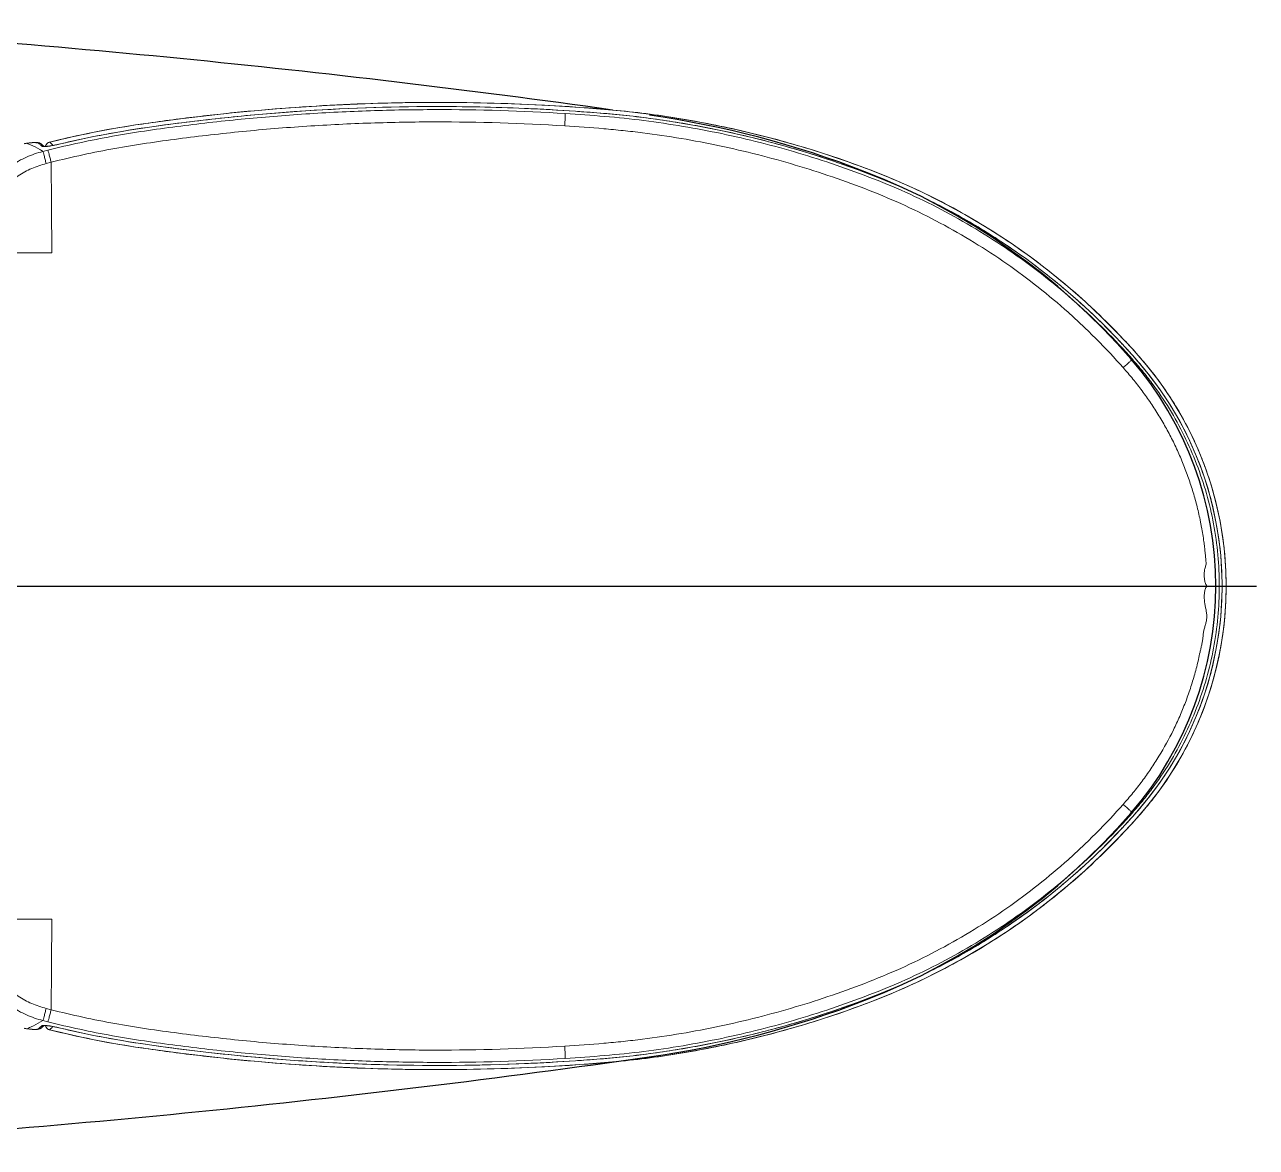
# Model space of a CAD drawing. Header units: millimetres. Extents: x 98197 to 106565, y 53890 to 60222.
# Drawn here: x 99270.39 to 99315.85, y 55492.83 to 55534.3 of the extents above; entities that cross this region are included whole.
import ezdxf

# ---------------------------------------------------------------- set-up
doc = ezdxf.new("R2010")
doc.units = ezdxf.units.MM
doc.header["$LTSCALE"] = 50
doc.header["$MEASUREMENT"] = 0
doc.linetypes.add('HIDDEN', pattern=[0.375, 0.25, -0.125])
doc.layers.get('0').update_dxf_attribs({"color": 8, "linetype": 'CONTINUOUS'})

msp = doc.modelspace()

# ---------------------------------------------------------------- linework, layer by layer
at = {"lineweight": 13}
for p, q in [((99290.722, 55531.102), (99290.722, 55531.102)), ((99290.722, 55531.102), (99290.722, 55531.101)), ((99274.482, 55530.593), (99274.597, 55530.61)), ((99274.482, 55530.593), (99274.482, 55530.593)), ((99270.367, 55529.902), (99270.457, 55529.916)), ((99270.457, 55529.916), (99270.476, 55529.919)), ((99270.465, 55529.916), (99270.476, 55529.919)), ((99270.474, 55529.913), (99270.465, 55529.916)), ((99270.476, 55529.919), (99270.504, 55529.923)), ((99270.966, 55529.911), (99270.985, 55529.899)), ((99271.571, 55529.865), (99271.596, 55529.87)), ((99271.596, 55529.87), (99271.621, 55529.876)), ((99271.659, 55529.885), (99271.66, 55529.884)), ((99271.01, 55529.822), (99271.024, 55529.809)), ((99271.061, 55529.614), (99271.244, 55529.661)), ((99271.177, 55529.858), (99271.179, 55529.859)), ((99271.224, 55529.805), (99271.238, 55529.806)), ((99271.238, 55529.806), (99271.254, 55529.808)), ((99271.278, 55529.811), (99271.295, 55529.814)), ((99271.295, 55529.814), (99271.313, 55529.816)), ((99271.313, 55529.816), (99271.331, 55529.819)), ((99271.331, 55529.819), (99271.35, 55529.822)), ((99271.35, 55529.822), (99271.37, 55529.825)), ((99271.37, 55529.825), (99271.39, 55529.829)), ((99271.39, 55529.829), (99271.411, 55529.833)), ((99271.411, 55529.833), (99271.432, 55529.837)), ((99271.432, 55529.837), (99271.454, 55529.841)), ((99271.454, 55529.841), (99271.476, 55529.845)), ((99271.476, 55529.845), (99271.499, 55529.85)), ((99271.499, 55529.85), (99271.523, 55529.854)), ((99271.523, 55529.854), (99271.546, 55529.86)), ((99271.546, 55529.86), (99271.571, 55529.865)), ((99271.364, 55529.216), (99271.181, 55529.169)), ((99301.555, 55528.949), (99301.555, 55528.948)), ((99271.389, 55525.866), (99268.599, 55525.866))]:
    msp.add_line(p, q, dxfattribs=at)
msp.add_line((99237.633, 55513.566), (99315.854, 55513.566))
at = {"lineweight": 13, "ltscale": 0.3}
for p, q in [((99314.026, 55513.566), (99314.74, 55513.566)), ((99271.389, 55501.266), (99268.599, 55501.266)), ((99301.555, 55498.185), (99301.555, 55498.184)), ((99271.181, 55497.963), (99271.364, 55497.917)), ((99270.457, 55497.216), (99270.367, 55497.231)), ((99270.476, 55497.214), (99270.457, 55497.216)), ((99270.476, 55497.214), (99270.465, 55497.216)), ((99270.913, 55497.227), (99270.899, 55497.216)), ((99270.927, 55497.239), (99270.913, 55497.227)), ((99270.99, 55497.238), (99270.985, 55497.234)), ((99271.042, 55497.28), (99271.024, 55497.266)), ((99271.244, 55497.472), (99271.061, 55497.519)), ((99271.179, 55497.274), (99271.177, 55497.275)), ((99271.247, 55497.325), (99271.233, 55497.327)), ((99271.262, 55497.323), (99271.247, 55497.325)), ((99271.277, 55497.321), (99271.262, 55497.323)), ((99271.293, 55497.319), (99271.277, 55497.321)), ((99271.31, 55497.317), (99271.293, 55497.319)), ((99271.327, 55497.314), (99271.31, 55497.317)), ((99271.344, 55497.312), (99271.327, 55497.314)), ((99271.362, 55497.309), (99271.344, 55497.312)), ((99271.381, 55497.305), (99271.362, 55497.309)), ((99271.4, 55497.302), (99271.381, 55497.305)), ((99271.42, 55497.298), (99271.4, 55497.302)), ((99271.44, 55497.295), (99271.42, 55497.298)), ((99271.461, 55497.291), (99271.44, 55497.295)), ((99271.482, 55497.287), (99271.461, 55497.291)), ((99271.503, 55497.282), (99271.482, 55497.287)), ((99271.525, 55497.278), (99271.503, 55497.282)), ((99271.548, 55497.273), (99271.525, 55497.278)), ((99271.571, 55497.268), (99271.548, 55497.273)), ((99271.594, 55497.263), (99271.571, 55497.268)), ((99271.618, 55497.257), (99271.594, 55497.263)), ((99271.642, 55497.252), (99271.618, 55497.257)), ((99271.659, 55497.248), (99271.642, 55497.252)), ((99271.66, 55497.249), (99271.659, 55497.248)), ((99274.596, 55496.523), (99274.482, 55496.54)), ((99274.482, 55496.54), (99274.482, 55496.539)), ((99290.722, 55496.032), (99290.722, 55496.031)), ((99290.722, 55496.031), (99290.722, 55496.031))]:
    msp.add_line(p, q, dxfattribs=at)
at = {"lineweight": 13}
for points in [[(99271.659, 55529.885), (99272.869, 55530.152), (99274.24, 55530.399), (99275.674, 55530.61), (99277.173, 55530.795), (99278.731, 55530.956), (99280.336, 55531.087), (99281.989, 55531.186), (99283.689, 55531.249), (99285.422, 55531.274), (99287.185, 55531.259), (99288.981, 55531.2), (99290.722, 55531.102)], [(99274.482, 55530.593), (99276.239, 55530.837), (99278.051, 55531.043), (99279.822, 55531.202), (99281.551, 55531.316), (99283.237, 55531.389), (99284.883, 55531.424), (99286.488, 55531.423), (99288.052, 55531.388), (99289.578, 55531.324)], [(99289.578, 55531.324), (99291.067, 55531.23), (99292.519, 55531.105), (99293.933, 55530.929), (99295.306, 55530.701), (99296.643, 55530.427), (99297.949, 55530.108), (99299.219, 55529.747), (99300.45, 55529.349), (99301.555, 55528.949)], [(99290.722, 55531.101), (99291.815, 55531.018), (99292.973, 55530.9), (99294.1, 55530.749), (99295.194, 55530.566), (99296.256, 55530.356), (99297.29, 55530.118), (99298.293, 55529.857), (99299.263, 55529.574), (99300.206, 55529.27), (99301.121, 55528.949), (99302.007, 55528.608), (99302.863, 55528.245), (99303.691, 55527.858), (99304.487, 55527.45), (99305.252, 55527.021), (99305.989, 55526.574), (99306.697, 55526.11), (99307.378, 55525.631), (99308.029, 55525.138), (99308.654, 55524.634), (99309.253, 55524.117), (99309.826, 55523.591), (99310.37, 55523.059), (99310.889, 55522.521), (99311.383, 55521.976), (99311.849, 55521.42), (99312.28, 55520.845), (99312.672, 55520.254), (99313.025, 55519.653), (99313.338, 55519.047), (99313.613, 55518.434), (99313.852, 55517.815), (99314.057, 55517.191), (99314.227, 55516.564), (99314.363, 55515.936), (99314.466, 55515.312), (99314.537, 55514.694), (99314.577, 55514.082), (99314.588, 55513.566)], [(99271.303, 55529.956), (99271.584, 55530.025), (99271.956, 55530.112), (99272.329, 55530.195), (99272.702, 55530.274), (99273.076, 55530.349), (99273.45, 55530.42), (99273.823, 55530.486), (99274.196, 55530.549), (99274.482, 55530.593)], [(99270.504, 55529.923), (99270.548, 55529.928), (99270.59, 55529.933)], [(99270.59, 55529.933), (99270.629, 55529.937), (99270.667, 55529.94), (99270.702, 55529.942), (99270.734, 55529.944), (99270.765, 55529.944)], [(99270.765, 55529.944), (99270.794, 55529.944), (99270.82, 55529.944), (99270.845, 55529.942), (99270.868, 55529.94), (99270.889, 55529.937), (99270.91, 55529.933), (99270.929, 55529.928), (99270.948, 55529.921), (99270.966, 55529.911)], [(99270.985, 55529.899), (99270.99, 55529.895), (99271.007, 55529.881), (99271.024, 55529.867), (99271.042, 55529.853), (99271.059, 55529.838), (99271.076, 55529.823)], [(99271.177, 55529.858), (99271.19, 55529.879), (99271.206, 55529.899), (99271.225, 55529.916), (99271.246, 55529.931), (99271.268, 55529.944), (99271.292, 55529.953), (99271.303, 55529.956)], [(99271.621, 55529.876), (99271.646, 55529.882), (99271.659, 55529.885)], [(99271.076, 55529.823), (99271.093, 55529.808), (99271.102, 55529.8)], [(99271.092, 55529.801), (99271.092, 55529.801), (99271.092, 55529.801), (99271.093, 55529.801), (99271.093, 55529.801), (99271.094, 55529.801), (99271.095, 55529.8), (99271.097, 55529.8), (99271.098, 55529.8), (99271.1, 55529.8), (99271.102, 55529.8), (99271.105, 55529.799), (99271.107, 55529.799), (99271.11, 55529.799), (99271.113, 55529.799), (99271.116, 55529.799), (99271.12, 55529.799), (99271.124, 55529.799), (99271.128, 55529.799), (99271.132, 55529.799), (99271.136, 55529.799), (99271.14, 55529.799), (99271.145, 55529.799), (99271.15, 55529.799), (99271.155, 55529.799), (99271.16, 55529.8), (99271.166, 55529.8), (99271.172, 55529.8)], [(99271.156, 55529.799), (99271.157, 55529.805), (99271.164, 55529.829)], [(99271.164, 55529.829), (99271.173, 55529.852), (99271.177, 55529.858)], [(99271.172, 55529.8), (99271.177, 55529.801), (99271.184, 55529.801), (99271.19, 55529.802), (99271.196, 55529.802), (99271.203, 55529.803), (99271.21, 55529.803), (99271.216, 55529.804), (99271.224, 55529.805)], [(99271.254, 55529.808), (99271.27, 55529.81), (99271.278, 55529.811)], [(99301.555, 55528.949), (99302.449, 55528.59), (99303.392, 55528.17), (99304.295, 55527.722), (99305.159, 55527.25), (99305.981, 55526.758), (99306.766, 55526.247), (99307.513, 55525.72), (99308.222, 55525.181), (99308.895, 55524.63), (99309.535, 55524.069), (99310.143, 55523.499), (99310.72, 55522.92), (99311.268, 55522.334), (99311.786, 55521.74), (99312.261, 55521.132), (99312.688, 55520.514), (99313.068, 55519.888), (99313.408, 55519.249), (99313.706, 55518.603), (99313.964, 55517.952), (99314.183, 55517.301), (99314.363, 55516.65), (99314.506, 55516.004), (99314.614, 55515.363), (99314.688, 55514.728), (99314.729, 55514.099), (99314.74, 55513.566)], [(99290.722, 55496.031), (99288.981, 55495.933), (99287.185, 55495.874), (99285.422, 55495.858), (99283.689, 55495.883), (99281.989, 55495.947), (99280.336, 55496.046), (99278.731, 55496.177), (99277.173, 55496.338), (99275.674, 55496.523), (99274.24, 55496.734), (99272.869, 55496.981), (99271.659, 55497.248)], [(99291.067, 55495.902), (99289.578, 55495.809), (99288.052, 55495.744), (99286.488, 55495.71), (99284.883, 55495.709), (99283.237, 55495.744), (99281.551, 55495.817), (99279.822, 55495.931), (99278.051, 55496.09), (99276.239, 55496.295), (99274.482, 55496.539)]]:
    msp.add_lwpolyline(points, dxfattribs=at)
at = {"lineweight": 13, "ltscale": 0.3}
for points in [[(99314.588, 55513.566), (99314.577, 55513.051), (99314.537, 55512.439), (99314.466, 55511.821), (99314.363, 55511.196), (99314.227, 55510.569), (99314.057, 55509.942), (99313.852, 55509.318), (99313.613, 55508.699), (99313.338, 55508.086), (99313.025, 55507.48), (99312.672, 55506.879), (99312.28, 55506.288), (99311.849, 55505.713), (99311.383, 55505.157), (99310.889, 55504.612), (99310.37, 55504.073), (99309.826, 55503.542), (99309.253, 55503.016), (99308.654, 55502.499), (99308.029, 55501.994), (99307.378, 55501.502), (99306.697, 55501.023), (99305.989, 55500.559), (99305.252, 55500.111), (99304.487, 55499.683), (99303.691, 55499.275), (99302.863, 55498.888), (99302.007, 55498.525), (99301.121, 55498.184), (99300.206, 55497.862), (99299.263, 55497.559), (99298.293, 55497.276), (99297.29, 55497.015), (99296.256, 55496.777), (99295.194, 55496.567), (99294.1, 55496.384), (99292.973, 55496.232), (99291.815, 55496.114), (99290.722, 55496.031)], [(99314.74, 55513.566), (99314.729, 55513.033), (99314.688, 55512.405), (99314.614, 55511.77), (99314.506, 55511.129), (99314.363, 55510.482), (99314.183, 55509.832), (99313.964, 55509.18), (99313.707, 55508.53), (99313.408, 55507.883), (99313.068, 55507.245), (99312.688, 55506.618), (99312.262, 55506), (99311.786, 55505.393), (99311.268, 55504.799), (99310.72, 55504.213), (99310.143, 55503.634), (99309.535, 55503.064), (99308.895, 55502.502), (99308.222, 55501.951), (99307.513, 55501.412), (99306.766, 55500.886), (99305.981, 55500.375), (99305.159, 55499.882), (99304.295, 55499.41), (99303.392, 55498.963), (99302.449, 55498.542), (99301.555, 55498.184)], [(99301.555, 55498.184), (99300.45, 55497.784), (99299.219, 55497.386), (99297.949, 55497.025), (99296.643, 55496.706), (99295.306, 55496.432), (99293.933, 55496.204), (99292.519, 55496.028), (99291.067, 55495.902)], [(99270.57, 55497.202), (99270.519, 55497.208), (99270.476, 55497.214)], [(99270.775, 55497.188), (99270.74, 55497.189), (99270.702, 55497.191), (99270.661, 55497.193), (99270.617, 55497.197), (99270.57, 55497.202)], [(99270.864, 55497.192), (99270.837, 55497.19), (99270.808, 55497.189), (99270.775, 55497.188)], [(99270.986, 55497.234), (99270.979, 55497.229), (99270.957, 55497.216), (99270.935, 55497.207), (99270.913, 55497.201), (99270.89, 55497.196), (99270.864, 55497.192)], [(99271.024, 55497.266), (99271.007, 55497.252), (99270.99, 55497.238)], [(99271.102, 55497.333), (99271.093, 55497.325), (99271.076, 55497.31), (99271.059, 55497.295), (99271.042, 55497.28)], [(99271.233, 55497.327), (99271.219, 55497.328), (99271.212, 55497.329), (99271.206, 55497.33), (99271.2, 55497.33), (99271.194, 55497.331), (99271.188, 55497.331), (99271.182, 55497.332), (99271.176, 55497.332), (99271.171, 55497.333), (99271.165, 55497.333), (99271.16, 55497.333), (99271.155, 55497.333), (99271.151, 55497.334), (99271.146, 55497.334), (99271.142, 55497.334), (99271.137, 55497.334), (99271.133, 55497.334), (99271.129, 55497.334), (99271.125, 55497.334), (99271.122, 55497.334), (99271.119, 55497.334), (99271.115, 55497.334), (99271.112, 55497.334), (99271.11, 55497.334), (99271.107, 55497.333), (99271.105, 55497.333), (99271.102, 55497.333), (99271.1, 55497.333), (99271.098, 55497.333), (99271.097, 55497.333), (99271.096, 55497.332), (99271.094, 55497.332), (99271.093, 55497.332), (99271.093, 55497.332), (99271.093, 55497.332)], [(99271.177, 55497.275), (99271.173, 55497.281), (99271.164, 55497.304), (99271.157, 55497.328), (99271.156, 55497.333)], [(99271.303, 55497.177), (99271.292, 55497.18), (99271.268, 55497.189), (99271.246, 55497.201), (99271.225, 55497.216), (99271.206, 55497.234), (99271.19, 55497.254), (99271.177, 55497.275)], [(99274.482, 55496.539), (99274.196, 55496.584), (99273.823, 55496.646), (99273.45, 55496.713), (99273.076, 55496.783), (99272.702, 55496.858), (99272.329, 55496.937), (99271.956, 55497.021), (99271.584, 55497.108), (99271.303, 55497.177)]]:
    msp.add_lwpolyline(points, dxfattribs=at)
for centre, start, end in [((99236.879, 55134.974), 82.06643, 86.67009), ((99236.879, 55892.158), 273.32991, 278.1298)]:
    msp.add_arc(centre, 400, start, end)
at = {"lineweight": 13}
for centre, radius, start, end in [((99285.63, 55456.364), 74.91, 86.10263, 87.54198), ((99284.799, 55444.031), 87.27, 85.91201, 86.10817), ((99279.753, 55496.067), 34.926, 98.6789, 103.9948), ((99270.826, 55527.297), 2.645, 97.834, 99.5796), ((99271.045, 55525.619), 4.336, 97.5299, 97.6813), ((99269.57, 55527.464), 2.61, 66.8075, 69.7373), ((99269.634, 55528.311), 2.044, 48.7181, 51.7756), ((99270.925, 55529.823), 0.097, 51.7246, 57.247), ((99269.5, 55528.156), 2.248, 47.8097, 48.7623), ((99271.05, 55529.715), 0.0976, 52.1447, 60.8173), ((99271.352, 55529.761), 0.2, 157.1579, 168.8833), ((99271.352, 55529.761), 0.199, 153.8242, 157.144), ((99271.351, 55529.762), 0.198, 150.5028, 153.8251), ((99288.728, 55495.244), 36.062, 69.1637, 71.1411), ((99291.775, 55503.271), 27.477, 68.9824, 69.1489)]:
    msp.add_arc(centre, radius, start, end, dxfattribs=at)
at = {"linetype": 'HIDDEN', "ltscale": 30}
for centre, radius, start, end in [((99288.354, 55495.316), 36, 68.7457, 81.8598), ((99292.342, 55505.568), 25, 40.9645, 68.7457), ((99301.554, 55513.566), 12.8, 319.0355, 40.9645), ((99292.342, 55521.565), 25, 291.2543, 319.0355), ((99288.354, 55531.816), 36, 278.1298, 291.2543)]:
    msp.add_arc(centre, radius, start, end, dxfattribs=at)
at = {"lineweight": 13, "ltscale": 0.3}
for centre, radius, start, end in [((99301.815, 55513.566), 12.772, 359.9998, 0.4996), ((99301.815, 55513.566), 12.772, 359.4992, 0.0002), ((99301.801, 55513.57), 12.938, 359.9846, 0.3094), ((99301.756, 55513.566), 12.984, 359.6271, 0.0001), ((99288.73, 55531.883), 36.056, 288.8651, 290.8364), ((99291.777, 55523.878), 27.491, 290.8361, 290.9975), ((99270.818, 55499.786), 2.593, 260.4031, 262.1832), ((99269.592, 55499.611), 2.549, 290.036, 291.6306), ((99271.045, 55501.513), 4.335, 262.3187, 262.4718), ((99269.56, 55499.691), 2.635, 291.6309, 293.1891), ((99269.53, 55498.945), 2.205, 309.3094, 312.6735), ((99270.925, 55497.311), 0.0977, 301.1263, 308.2284), ((99271.05, 55497.42), 0.1, 255.1211, 263.8077), ((99271.353, 55497.372), 0.2, 191.1513, 209.4334), ((99271.062, 55495.932), 1.407, 83.9431, 85.6591), ((99279.752, 55531.064), 34.924, 256.0051, 261.3212), ((99285.63, 55570.769), 74.91, 272.45748, 273.89737), ((99284.797, 55583.126), 87.296, 273.89185, 274.0876)]:
    msp.add_arc(centre, radius, start, end, dxfattribs=at)
at = {"lineweight": 13}
for points, knots in [([(99274.597, 55530.61), (99275.265, 55530.711), (99276.605, 55530.891), (99278.62, 55531.106), (99280.64, 55531.27), (99283.336, 55531.413), (99286.703, 55531.455), (99289.393, 55531.345), (99290.733, 55531.253)], [0, 0, 0, 0, 0.125322, 0.250535, 0.375779, 0.501109, 0.751018, 1, 1, 1, 1]), ([(99288.843, 55531.205), (99287.726, 55531.253), (99284.926, 55531.31), (99281.28, 55531.18), (99278.34, 55530.926), (99276.658, 55530.736), (99275.816, 55530.629), (99275.396, 55530.571)], [0, 0, 0, 0, 0.248901, 0.6232, 0.811286, 0.905613, 1, 1, 1, 1]), ([(99290.733, 55531.253), (99291.14, 55531.226), (99291.954, 55531.164), (99293.172, 55531.038), (99294.388, 55530.866), (99296.007, 55530.58), (99298.019, 55530.118), (99299.602, 55529.638), (99300.385, 55529.37)], [0, 0, 0, 0, 0.124087, 0.248253, 0.372591, 0.497359, 0.748465, 1, 1, 1, 1]), ([(99290.342, 55531.014), (99288.744, 55531.114), (99286.344, 55531.187), (99283.148, 55531.131), (99280.76, 55531.013), (99278.774, 55530.85), (99277.188, 55530.682), (99275.601, 55530.487), (99273.609, 55530.202), (99272.031, 55529.859), (99271.244, 55529.661)], [0, 0, 0, 0, 0.250099, 0.374678, 0.499108, 0.623544, 0.685817, 0.748102, 0.873314, 1, 1, 1, 1]), ([(99290.342, 55531.014), (99290.343, 55530.997), (99290.341, 55530.945), (99290.338, 55530.846), (99290.331, 55530.712), (99290.325, 55530.613), (99290.322, 55530.56)], [0, 0, 0, 0, 0.114539, 0.340353, 0.654541, 1, 1, 1, 1]), ([(99311.278, 55521.94), (99310.627, 55522.676), (99309.236, 55524.073), (99307.303, 55525.598), (99305.66, 55526.67), (99304.39, 55527.398), (99303.078, 55528.048), (99301.726, 55528.616), (99300.348, 55529.119), (99298.953, 55529.565), (99297.544, 55529.953), (99296.123, 55530.282), (99294.691, 55530.552), (99293.248, 55530.765), (99291.798, 55530.917), (99290.827, 55530.983), (99290.342, 55531.014)], [0, 0, 0, 0, 0.125742, 0.251762, 0.31432, 0.376674, 0.439041, 0.501579, 0.564227, 0.626744, 0.689053, 0.751224, 0.813341, 0.875506, 0.937832, 1, 1, 1, 1]), ([(99314.586, 55513.678), (99314.58, 55514.348), (99314.461, 55515.693), (99314.047, 55517.327), (99313.564, 55518.58), (99313.129, 55519.487), (99312.621, 55520.359), (99312.046, 55521.188), (99311.511, 55521.835), (99311.065, 55522.332), (99310.61, 55522.818), (99310.023, 55523.411), (99309.289, 55524.093), (99308.528, 55524.746), (99307.483, 55525.571), (99306.122, 55526.52), (99304.691, 55527.356), (99303.508, 55527.954), (99302.294, 55528.505), (99301.047, 55528.987), (99299.778, 55529.415), (99298.499, 55529.81), (99296.887, 55530.233), (99295.259, 55530.564), (99293.954, 55530.774), (99292.977, 55530.904), (99291.999, 55531.006), (99291.346, 55531.056), (99291.02, 55531.08)], [0, 0, 0, 0, 0.062906, 0.126014, 0.157412, 0.188765, 0.22033, 0.251969, 0.283347, 0.298983, 0.314607, 0.34586, 0.37722, 0.408603, 0.439866, 0.502069, 0.564093, 0.59518, 0.626393, 0.689114, 0.720536, 0.751953, 0.814664, 0.876848, 0.907759, 0.938578, 0.969318, 1, 1, 1, 1]), ([(99271.364, 55529.216), (99272.14, 55529.412), (99273.7, 55529.752), (99275.672, 55530.035), (99277.247, 55530.229), (99278.823, 55530.397), (99280.797, 55530.559), (99283.171, 55530.677), (99286.348, 55530.733), (99288.733, 55530.66), (99290.322, 55530.56)], [0, 0, 0, 0, 0.125941, 0.250936, 0.313308, 0.37564, 0.500229, 0.624833, 0.749583, 1, 1, 1, 1]), ([(99275.396, 55530.571), (99274.769, 55530.484), (99273.517, 55530.292), (99272.276, 55530.032), (99271.66, 55529.884)], [0, 0, 0, 0, 0.499662, 1, 1, 1, 1]), ([(99290.322, 55530.56), (99290.802, 55530.53), (99291.521, 55530.479), (99292.479, 55530.388), (99293.434, 55530.278), (99294.624, 55530.103), (99296.041, 55529.835), (99297.447, 55529.507), (99298.837, 55529.123), (99300.212, 55528.684), (99301.568, 55528.19), (99302.897, 55527.627), (99304.19, 55526.985), (99305.442, 55526.267), (99306.649, 55525.476), (99307.808, 55524.615), (99308.728, 55523.84), (99309.435, 55523.188), (99310.124, 55522.517), (99310.619, 55521.992), (99310.938, 55521.632)], [0, 0, 0, 0, 0.062499, 0.093749, 0.124999, 0.1875, 0.25, 0.312499, 0.375, 0.4375, 0.5, 0.5625, 0.624998, 0.687498, 0.749999, 0.812499, 0.874998, 0.906251, 0.937503, 1, 1, 1, 1]), ([(99270.611, 55529.933), (99270.601, 55529.932), (99270.556, 55529.928), (99270.511, 55529.922), (99270.477, 55529.918)], [0, 0, 0, 0, 0.234518, 1, 1, 1, 1]), ([(99270.899, 55529.917), (99270.888, 55529.925), (99270.855, 55529.935), (99270.794, 55529.941), (99270.71, 55529.941), (99270.646, 55529.936), (99270.611, 55529.933)], [0, 0, 0, 0, 0.135947, 0.346734, 0.635348, 1, 1, 1, 1]), ([(99270.899, 55529.917), (99270.912, 55529.92), (99270.94, 55529.922), (99270.966, 55529.912), (99270.977, 55529.904)], [0, 0, 0, 0, 0.500952, 1, 1, 1, 1]), ([(99271.179, 55529.859), (99271.192, 55529.883), (99271.229, 55529.925), (99271.28, 55529.949), (99271.306, 55529.956)], [0, 0, 0, 0, 0.501631, 1, 1, 1, 1]), ([(99271.66, 55529.884), (99271.58, 55529.865), (99271.431, 55529.833), (99271.28, 55529.809), (99271.21, 55529.802)], [0, 0, 0, 0, 0.538729, 1, 1, 1, 1]), ([(99271.306, 55529.956), (99271.317, 55529.947), (99271.36, 55529.908), (99271.402, 55529.868), (99271.433, 55529.837)], [0, 0, 0, 0, 0.244024, 1, 1, 1, 1]), ([(99271.061, 55529.614), (99270.853, 55529.561), (99270.445, 55529.42), (99269.878, 55529.113), (99269.367, 55528.717), (99268.93, 55528.243), (99268.576, 55527.704), (99268.316, 55527.114), (99268.153, 55526.491), (99268.114, 55526.063), (99268.112, 55525.849)], [0, 0, 0, 0, 0.125184, 0.250517, 0.375272, 0.500555, 0.625454, 0.750421, 0.875215, 1, 1, 1, 1]), ([(99271.061, 55529.614), (99271.023, 55529.639), (99270.874, 55529.732), (99270.717, 55529.813), (99270.598, 55529.864)], [0, 0, 0, 0, 0.258884, 1, 1, 1, 1]), ([(99271.024, 55529.809), (99271.036, 55529.812), (99271.062, 55529.814), (99271.087, 55529.806), (99271.098, 55529.8)], [0, 0, 0, 0, 0.501218, 1, 1, 1, 1]), ([(99271.035, 55529.803), (99271.034, 55529.804), (99271.03, 55529.805), (99271.026, 55529.807), (99271.024, 55529.809)], [0, 0, 0, 0, 0.283744, 1, 1, 1, 1]), ([(99271.072, 55529.796), (99271.068, 55529.797), (99271.056, 55529.798), (99271.043, 55529.8), (99271.035, 55529.803)], [0, 0, 0, 0, 0.29993, 1, 1, 1, 1]), ([(99271.181, 55529.169), (99271.168, 55529.22), (99271.142, 55529.318), (99271.108, 55529.45), (99271.081, 55529.547), (99271.067, 55529.598), (99271.061, 55529.614)], [0, 0, 0, 0, 0.343601, 0.659163, 0.888051, 1, 1, 1, 1]), ([(99271.099, 55529.795), (99271.096, 55529.795), (99271.087, 55529.795), (99271.079, 55529.796), (99271.072, 55529.796)], [0, 0, 0, 0, 0.267809, 1, 1, 1, 1]), ([(99271.21, 55529.802), (99271.2, 55529.801), (99271.163, 55529.797), (99271.125, 55529.795), (99271.099, 55529.795)], [0, 0, 0, 0, 0.285059, 1, 1, 1, 1]), ([(99271.364, 55529.216), (99271.351, 55529.267), (99271.326, 55529.365), (99271.292, 55529.497), (99271.264, 55529.594), (99271.251, 55529.644), (99271.244, 55529.661)], [0, 0, 0, 0, 0.344653, 0.659199, 0.885454, 1, 1, 1, 1]), ([(99268.599, 55525.866), (99268.603, 55526.054), (99268.634, 55526.43), (99268.774, 55526.978), (99269.002, 55527.495), (99269.312, 55527.969), (99269.696, 55528.384), (99270.143, 55528.731), (99270.641, 55529), (99270.999, 55529.121), (99271.181, 55529.169)], [0, 0, 0, 0, 0.124965, 0.249893, 0.37486, 0.499807, 0.624788, 0.749825, 0.874886, 1, 1, 1, 1]), ([(99271.364, 55529.216), (99271.367, 55528.937), (99271.376, 55527.82), (99271.384, 55526.704), (99271.389, 55525.866)], [0, 0, 0, 0, 0.249915, 1, 1, 1, 1]), ([(99314.739, 55513.64), (99314.737, 55514.085), (99314.686, 55514.975), (99314.469, 55516.294), (99314.175, 55517.369), (99313.874, 55518.207), (99313.529, 55519.028), (99313.121, 55519.821), (99312.652, 55520.578), (99312.273, 55521.127), (99311.862, 55521.654), (99311.427, 55522.161), (99310.976, 55522.653), (99310.513, 55523.135), (99310.038, 55523.603), (99309.387, 55524.21), (99308.544, 55524.937), (99307.487, 55525.753), (99306.388, 55526.512), (99305.249, 55527.211), (99303.685, 55528.061), (99302.46, 55528.6), (99301.63, 55528.919)], [0, 0, 0, 0, 0.062491, 0.124981, 0.187471, 0.218726, 0.249981, 0.31247, 0.343726, 0.374982, 0.406235, 0.437492, 0.468745, 0.499999, 0.531252, 0.562506, 0.625008, 0.687512, 0.750015, 0.812521, 0.875026, 1, 1, 1, 1]), ([(99311.278, 55521.94), (99311.266, 55521.927), (99311.227, 55521.892), (99311.154, 55521.824), (99311.053, 55521.734), (99310.977, 55521.667), (99310.938, 55521.632)], [0, 0, 0, 0, 0.114339, 0.340324, 0.654773, 1, 1, 1, 1]), ([(99311.278, 55521.94), (99311.403, 55521.798), (99311.651, 55521.509), (99312.123, 55520.909), (99312.657, 55520.118), (99313.209, 55519.118), (99313.821, 55517.72), (99314.345, 55515.869), (99314.486, 55514.334), (99314.486, 55513.566)], [0, 0, 0, 0, 0.061939, 0.124612, 0.249732, 0.373945, 0.498306, 0.748795, 1, 1, 1, 1]), ([(99290.322, 55496.572), (99288.733, 55496.472), (99286.348, 55496.399), (99283.171, 55496.456), (99280.797, 55496.574), (99278.823, 55496.736), (99277.247, 55496.904), (99275.672, 55497.097), (99273.7, 55497.38), (99272.14, 55497.72), (99271.364, 55497.917)], [0, 0, 0, 0, 0.250417, 0.375167, 0.499771, 0.62436, 0.686692, 0.749064, 0.874059, 1, 1, 1, 1]), ([(99271.244, 55497.472), (99272.031, 55497.273), (99273.609, 55496.93), (99275.601, 55496.646), (99277.188, 55496.451), (99278.774, 55496.283), (99280.76, 55496.12), (99283.148, 55496.002), (99286.344, 55495.946), (99288.744, 55496.019), (99290.342, 55496.119)], [0, 0, 0, 0, 0.126686, 0.251898, 0.314183, 0.376456, 0.500892, 0.625322, 0.749901, 1, 1, 1, 1]), ([(99290.733, 55495.879), (99289.393, 55495.788), (99286.703, 55495.678), (99283.335, 55495.72), (99280.64, 55495.863), (99278.619, 55496.026), (99276.604, 55496.242), (99275.265, 55496.422), (99274.596, 55496.523)], [0, 0, 0, 0, 0.248982, 0.498891, 0.624221, 0.749464, 0.874678, 1, 1, 1, 1]), ([(99275.395, 55496.562), (99275.955, 55496.485), (99277.076, 55496.345), (99279.04, 55496.14), (99281.284, 55495.972), (99284.644, 55495.833), (99287.166, 55495.856), (99288.842, 55495.928)], [0, 0, 0, 0, 0.12584, 0.251495, 0.439332, 0.626558, 1, 1, 1, 1])]:
    msp.add_open_spline(points, degree=3, knots=knots, dxfattribs=at)
msp.add_open_spline([(99271.306, 55529.956), (99271.305, 55529.956), (99271.304, 55529.956), (99271.303, 55529.956)], degree=3, dxfattribs=at)
at = {"lineweight": 13, "ltscale": 0.3}
for points, knots in [([(99310.938, 55521.632), (99311.059, 55521.493), (99311.299, 55521.213), (99311.64, 55520.777), (99311.96, 55520.325), (99312.26, 55519.859), (99312.538, 55519.38), (99312.793, 55518.889), (99313.026, 55518.387), (99313.235, 55517.874), (99313.39, 55517.44), (99313.501, 55517.088), (99313.58, 55516.822), (99313.653, 55516.555), (99313.717, 55516.286), (99313.768, 55516.061), (99313.804, 55515.88), (99313.837, 55515.699), (99313.874, 55515.471), (99313.913, 55515.244), (99313.934, 55515.061), (99313.95, 55514.923), (99313.965, 55514.786), (99313.976, 55514.648), (99313.99, 55514.533), (99313.998, 55514.441), (99313.998, 55514.372), (99313.981, 55514.304), (99313.961, 55514.238), (99313.944, 55514.171), (99313.934, 55514.103), (99313.93, 55514.033), (99313.929, 55513.941), (99313.934, 55513.826), (99313.961, 55513.689), (99314.001, 55513.605), (99314.026, 55513.566)], [0, 0, 0, 0, 0.062507, 0.125011, 0.187519, 0.250024, 0.312527, 0.37503, 0.437532, 0.500034, 0.562535, 0.593787, 0.62504, 0.656292, 0.687544, 0.718796, 0.734423, 0.750049, 0.781302, 0.812553, 0.82818, 0.843806, 0.859432, 0.875058, 0.890685, 0.898498, 0.906305, 0.914113, 0.921924, 0.929736, 0.937547, 0.945361, 0.953175, 0.968797, 0.984411, 1, 1, 1, 1]), ([(99314.026, 55513.566), (99314.002, 55513.527), (99313.962, 55513.443), (99313.934, 55513.307), (99313.927, 55513.168), (99313.935, 55513.029), (99313.955, 55512.892), (99313.982, 55512.756), (99314.009, 55512.621), (99314.026, 55512.483), (99314.021, 55512.344), (99313.996, 55512.207), (99313.957, 55512.075), (99313.917, 55511.942), (99313.893, 55511.805), (99313.882, 55511.667), (99313.865, 55511.529), (99313.837, 55511.394), (99313.807, 55511.259), (99313.765, 55511.079), (99313.719, 55510.852), (99313.655, 55510.583), (99313.581, 55510.316), (99313.504, 55510.05), (99313.392, 55509.698), (99313.237, 55509.263), (99313.027, 55508.75), (99312.717, 55508.079), (99312.361, 55507.431), (99311.961, 55506.81), (99311.641, 55506.357), (99311.3, 55505.921), (99311.06, 55505.64), (99310.938, 55505.501)], [0, 0, 0, 0, 0.015595, 0.031211, 0.046835, 0.062462, 0.078088, 0.093713, 0.109338, 0.124957, 0.140575, 0.156195, 0.17182, 0.187448, 0.203071, 0.218701, 0.234323, 0.249955, 0.265581, 0.281208, 0.312461, 0.343714, 0.374968, 0.406222, 0.437474, 0.499979, 0.562483, 0.624988, 0.749965, 0.812472, 0.874983, 0.937489, 1, 1, 1, 1]), ([(99314.486, 55513.566), (99314.486, 55512.799), (99314.345, 55511.263), (99313.821, 55509.413), (99313.209, 55508.015), (99312.657, 55507.015), (99312.123, 55506.223), (99311.651, 55505.624), (99311.403, 55505.335), (99311.278, 55505.193)], [0, 0, 0, 0, 0.251205, 0.501694, 0.626055, 0.750268, 0.875388, 0.938061, 1, 1, 1, 1]), ([(99291.019, 55496.053), (99291.346, 55496.076), (99291.998, 55496.127), (99292.977, 55496.229), (99293.954, 55496.359), (99295.258, 55496.568), (99296.886, 55496.9), (99298.499, 55497.323), (99299.778, 55497.717), (99301.046, 55498.145), (99302.294, 55498.628), (99303.507, 55499.179), (99304.691, 55499.777), (99306.122, 55500.613), (99307.483, 55501.561), (99308.528, 55502.386), (99309.288, 55503.039), (99310.022, 55503.721), (99310.609, 55504.314), (99311.064, 55504.801), (99311.511, 55505.297), (99312.046, 55505.944), (99312.621, 55506.774), (99313.129, 55507.645), (99313.564, 55508.553), (99314.047, 55509.806), (99314.461, 55511.44), (99314.58, 55512.784), (99314.586, 55513.455)], [0, 0, 0, 0, 0.030682, 0.061422, 0.092241, 0.123152, 0.185335, 0.248047, 0.279464, 0.310886, 0.373607, 0.40482, 0.435907, 0.497931, 0.560134, 0.591396, 0.62278, 0.65414, 0.685393, 0.701017, 0.716653, 0.748031, 0.77967, 0.811235, 0.842588, 0.873986, 0.937094, 1, 1, 1, 1]), ([(99314.739, 55513.482), (99314.736, 55513.034), (99314.684, 55512.143), (99314.465, 55510.822), (99314.111, 55509.531), (99313.623, 55508.284), (99313.008, 55507.095), (99312.396, 55506.164), (99311.849, 55505.46), (99311.41, 55504.953), (99310.958, 55504.459), (99310.341, 55503.819), (99309.54, 55503.053), (99308.533, 55502.187), (99307.48, 55501.374), (99306.014, 55500.364), (99304.086, 55499.249), (99302.455, 55498.53), (99301.627, 55498.212)], [0, 0, 0, 0, 0.062881, 0.125273, 0.187796, 0.250594, 0.313155, 0.375492, 0.406893, 0.43838, 0.46973, 0.50098, 0.563262, 0.625422, 0.687611, 0.750091, 0.875439, 1, 1, 1, 1]), ([(99310.938, 55505.501), (99310.619, 55505.141), (99310.124, 55504.616), (99309.435, 55503.945), (99308.728, 55503.293), (99307.808, 55502.518), (99306.65, 55501.657), (99305.442, 55500.866), (99304.19, 55500.148), (99302.897, 55499.505), (99301.568, 55498.944), (99300.213, 55498.448), (99298.838, 55498.01), (99297.447, 55497.627), (99296.042, 55497.298), (99294.624, 55497.029), (99293.434, 55496.855), (99292.479, 55496.744), (99291.521, 55496.653), (99290.802, 55496.603), (99290.322, 55496.572)], [0, 0, 0, 0, 0.062497, 0.093749, 0.125001, 0.1875, 0.25, 0.312501, 0.375, 0.4375, 0.499998, 0.562499, 0.624998, 0.687499, 0.749999, 0.812499, 0.875, 0.906251, 0.9375, 1, 1, 1, 1]), ([(99310.938, 55505.501), (99310.977, 55505.466), (99311.053, 55505.399), (99311.154, 55505.309), (99311.227, 55505.241), (99311.266, 55505.206), (99311.278, 55505.193)], [0, 0, 0, 0, 0.345196, 0.659657, 0.885659, 1, 1, 1, 1]), ([(99290.342, 55496.119), (99290.827, 55496.149), (99291.798, 55496.216), (99293.248, 55496.368), (99294.691, 55496.58), (99296.123, 55496.851), (99297.544, 55497.18), (99298.953, 55497.568), (99300.348, 55498.014), (99301.726, 55498.517), (99303.078, 55499.085), (99304.39, 55499.735), (99305.66, 55500.462), (99307.303, 55501.535), (99309.236, 55503.059), (99310.627, 55504.457), (99311.278, 55505.193)], [0, 0, 0, 0, 0.062168, 0.124494, 0.186659, 0.248776, 0.310947, 0.373256, 0.435773, 0.498421, 0.560959, 0.623326, 0.68568, 0.748238, 0.874258, 1, 1, 1, 1]), ([(99268.112, 55501.283), (99268.114, 55501.07), (99268.153, 55500.642), (99268.316, 55500.019), (99268.576, 55499.429), (99268.93, 55498.889), (99269.367, 55498.416), (99269.878, 55498.02), (99270.445, 55497.713), (99270.853, 55497.572), (99271.061, 55497.519)], [0, 0, 0, 0, 0.124785, 0.249579, 0.374546, 0.499445, 0.624728, 0.749483, 0.874816, 1, 1, 1, 1]), ([(99271.181, 55497.963), (99270.999, 55498.011), (99270.641, 55498.132), (99270.143, 55498.401), (99269.696, 55498.748), (99269.312, 55499.164), (99269.002, 55499.637), (99268.774, 55500.155), (99268.634, 55500.703), (99268.603, 55501.079), (99268.599, 55501.266)], [0, 0, 0, 0, 0.125113, 0.250177, 0.375216, 0.500199, 0.625149, 0.750111, 0.875041, 1, 1, 1, 1]), ([(99271.364, 55497.917), (99271.367, 55498.196), (99271.376, 55499.312), (99271.384, 55500.429), (99271.389, 55501.266)], [0, 0, 0, 0, 0.249915, 1, 1, 1, 1]), ([(99271.061, 55497.519), (99271.067, 55497.535), (99271.081, 55497.585), (99271.108, 55497.682), (99271.142, 55497.814), (99271.168, 55497.912), (99271.181, 55497.963)], [0, 0, 0, 0, 0.111947, 0.340838, 0.656403, 1, 1, 1, 1]), ([(99271.244, 55497.472), (99271.251, 55497.489), (99271.264, 55497.539), (99271.292, 55497.636), (99271.326, 55497.768), (99271.351, 55497.866), (99271.364, 55497.917)], [0, 0, 0, 0, 0.114546, 0.340801, 0.655347, 1, 1, 1, 1]), ([(99300.388, 55497.764), (99299.606, 55497.496), (99298.022, 55497.016), (99296.009, 55496.553), (99294.389, 55496.267), (99293.173, 55496.095), (99291.954, 55495.969), (99291.14, 55495.907), (99290.733, 55495.879)], [0, 0, 0, 0, 0.251534, 0.502641, 0.627409, 0.751747, 0.875913, 1, 1, 1, 1]), ([(99270.477, 55497.215), (99270.489, 55497.213), (99270.533, 55497.208), (99270.578, 55497.203), (99270.611, 55497.2)], [0, 0, 0, 0, 0.265198, 1, 1, 1, 1]), ([(99270.598, 55497.269), (99270.637, 55497.286), (99270.796, 55497.359), (99270.949, 55497.446), (99271.061, 55497.519)], [0, 0, 0, 0, 0.241806, 1, 1, 1, 1]), ([(99270.611, 55497.2), (99270.646, 55497.196), (99270.71, 55497.192), (99270.794, 55497.191), (99270.855, 55497.197), (99270.888, 55497.208), (99270.899, 55497.216)], [0, 0, 0, 0, 0.364652, 0.653266, 0.864053, 1, 1, 1, 1]), ([(99270.975, 55497.227), (99270.964, 55497.22), (99270.938, 55497.211), (99270.911, 55497.213), (99270.899, 55497.216)], [0, 0, 0, 0, 0.499193, 1, 1, 1, 1]), ([(99271.024, 55497.324), (99271.031, 55497.33), (99271.058, 55497.336), (99271.083, 55497.337), (99271.099, 55497.338)], [0, 0, 0, 0, 0.369754, 1, 1, 1, 1]), ([(99271.099, 55497.338), (99271.104, 55497.338), (99271.128, 55497.338), (99271.151, 55497.336), (99271.169, 55497.335)], [0, 0, 0, 0, 0.223658, 1, 1, 1, 1]), ([(99271.306, 55497.177), (99271.28, 55497.183), (99271.229, 55497.207), (99271.192, 55497.25), (99271.179, 55497.274)], [0, 0, 0, 0, 0.498368, 1, 1, 1, 1]), ([(99271.211, 55497.331), (99271.281, 55497.324), (99271.431, 55497.3), (99271.58, 55497.268), (99271.66, 55497.249)], [0, 0, 0, 0, 0.461429, 1, 1, 1, 1]), ([(99271.433, 55497.296), (99271.423, 55497.285), (99271.381, 55497.245), (99271.339, 55497.205), (99271.306, 55497.177)], [0, 0, 0, 0, 0.256091, 1, 1, 1, 1]), ([(99271.66, 55497.249), (99272.276, 55497.101), (99273.516, 55496.841), (99274.768, 55496.649), (99275.395, 55496.562)], [0, 0, 0, 0, 0.500338, 1, 1, 1, 1]), ([(99290.322, 55496.572), (99290.325, 55496.52), (99290.331, 55496.42), (99290.338, 55496.287), (99290.341, 55496.188), (99290.343, 55496.136), (99290.342, 55496.119)], [0, 0, 0, 0, 0.345459, 0.659647, 0.885461, 1, 1, 1, 1])]:
    msp.add_open_spline(points, degree=3, knots=knots, dxfattribs=at)
for points in [[(99271.098, 55497.333), (99271.08, 55497.323), (99271.059, 55497.319), (99271.039, 55497.321)], [(99271.303, 55497.177), (99271.304, 55497.177), (99271.305, 55497.177), (99271.306, 55497.177)]]:
    msp.add_open_spline(points, degree=3, dxfattribs=at)

doc.saveas('drawing.dxf')
